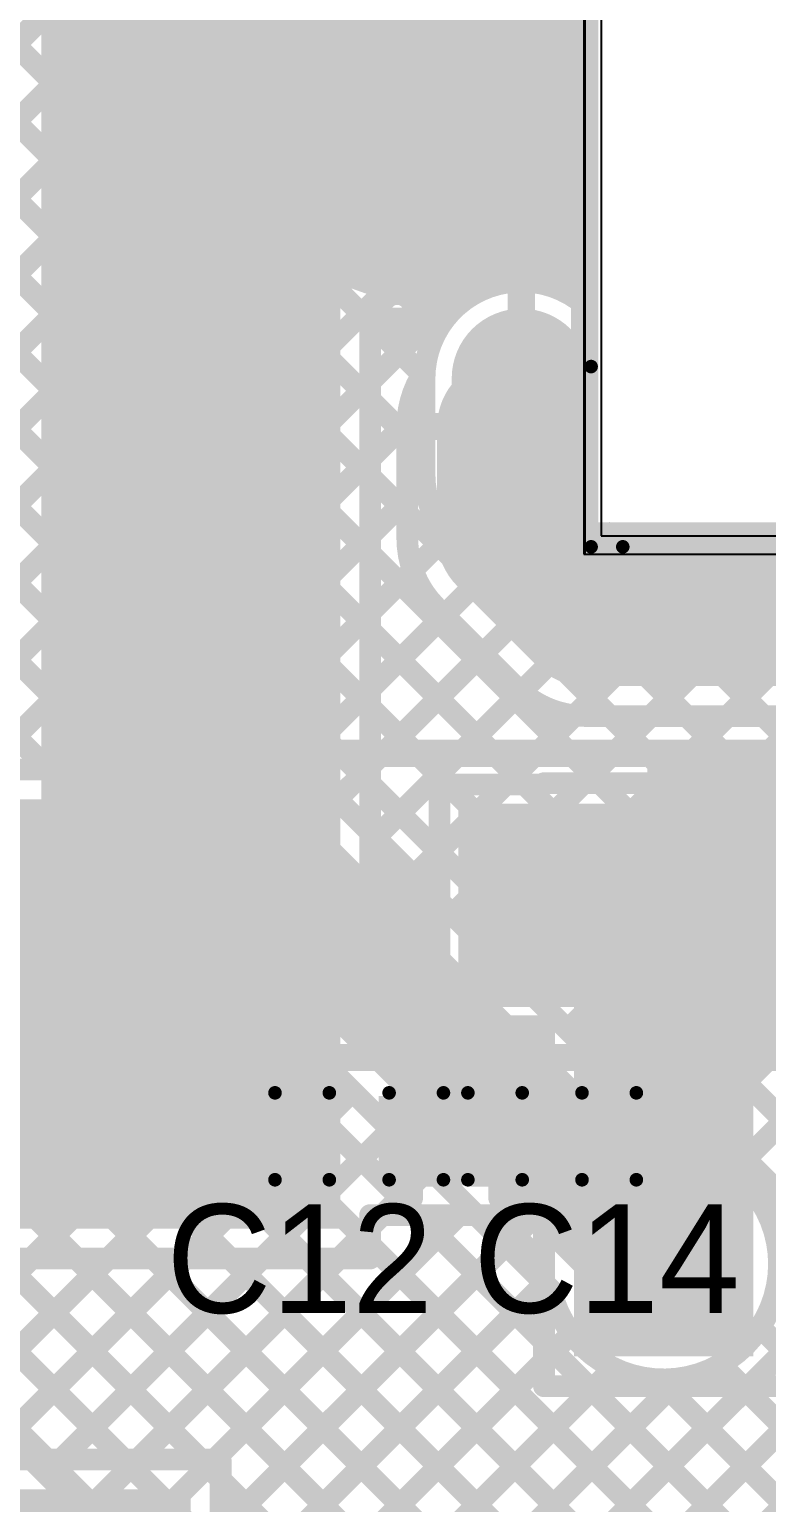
# Model space of a CAD drawing. Header units: millimetres. Extents: x 3.9 to 7.44, y 1.03 to 3.16.
# Drawn here: x 6.624 to 6.895, y 2.32 to 2.862 of the extents above; entities that cross this region are included whole.
import ezdxf

# ---------------------------------------------------------------- set-up
doc = ezdxf.new("R2010")
doc.units = ezdxf.units.MM
doc.header["$MEASUREMENT"] = 0
for name, color, linetype in [('BottomLayer', 5, 'Continuous'), ('BottomSolder', 6, 'Continuous'), ('Mechanical1', 6, 'Continuous'), ('Mechanical2', 216, 'Continuous'), ('MultiLayer', 9, 'Continuous'), ('PadHoleLayer', 156, 'Continuous'), ('TopLayer', 1, 'Continuous'), ('TopOverlay', 2, 'Continuous'), ('TopPaste', 8, 'Continuous'), ('TopSolder', 216, 'Continuous'), ('ViaHoleLayer', 16, 'Continuous')]:
    doc.layers.add(name, color=color, linetype=linetype)

# ---------------------------------------------------------------- blocks, each defined once
blk = doc.blocks.new('DC_C024E_7A_1_65_1')
at = {"layer": 'BottomLayer', "const_width": 0.04331}
blk.add_lwpolyline([(0.11831, 0.08098), (0.11831, 0.11642)], dxfattribs=at)
at = {"layer": 'BottomLayer'}
for points, const_width in [([(0.10748, 0.11642, 1), (0.12913, 0.11642, 1)], 0.02165), ([(0.10748, 0.08098, 1), (0.12913, 0.08098, 1)], 0.02165), ([(0.13268, -0.01181, 1), (0.18189, -0.01181, 1)], 0.04921)]:
    blk.add_lwpolyline(points, format="xyb", close=True, dxfattribs=dict(at, const_width=const_width))
at = {"layer": 'BottomSolder', "const_width": 0.05131}
blk.add_lwpolyline([(0.11831, 0.08098), (0.11831, 0.11642)], dxfattribs=at)
at = {"layer": 'BottomSolder'}
for points, const_width in [([(0.10548, 0.11642, 1), (0.13113, 0.11642, 1)], 0.02565), ([(0.10548, 0.08098, 1), (0.13113, 0.08098, 1)], 0.02565), ([(0.13068, -0.01181, 1), (0.18389, -0.01181, 1)], 0.05321)]:
    blk.add_lwpolyline(points, format="xyb", close=True, dxfattribs=dict(at, const_width=const_width))
at = {"layer": 'Mechanical1'}
for p, q in [((0.089, 0.139), (-0.378, 0.139)), ((0.089, -0.136), (0.089, 0.139))]:
    blk.add_line(p, q, dxfattribs=at)
at = {"layer": 'MultiLayer', "const_width": 0.04331}
blk.add_lwpolyline([(0.11831, 0.08098), (0.11831, 0.11642)], dxfattribs=at)
at = {"layer": 'MultiLayer'}
for points, const_width in [([(0.10748, 0.11642, 1), (0.12913, 0.11642, 1)], 0.02165), ([(0.10748, 0.08098, 1), (0.12913, 0.08098, 1)], 0.02165), ([(0.13268, -0.01181, 1), (0.18189, -0.01181, 1)], 0.04921)]:
    blk.add_lwpolyline(points, format="xyb", close=True, dxfattribs=dict(at, const_width=const_width))
at = {"layer": 'PadHoleLayer'}
for points, const_width in [([(0.11019, 0.08271), (0.11019, 0.11469, -1), (0.12643, 0.11469), (0.12643, 0.08271, -1)], 0.00541), ([(0.1435, -0.01181, 1), (0.17106, -0.01181, 1)], 0.02756)]:
    blk.add_lwpolyline(points, format="xyb", close=True, dxfattribs=dict(at, const_width=const_width))
at = {"layer": 'TopLayer', "const_width": 0.04331}
blk.add_lwpolyline([(0.11831, 0.08098), (0.11831, 0.11642)], dxfattribs=at)
at = {"layer": 'TopLayer'}
for points, const_width in [([(0.10748, 0.11642, 1), (0.12913, 0.11642, 1)], 0.02165), ([(0.10748, 0.08098, 1), (0.12913, 0.08098, 1)], 0.02165), ([(0.13268, -0.01181, 1), (0.18189, -0.01181, 1)], 0.04921)]:
    blk.add_lwpolyline(points, format="xyb", close=True, dxfattribs=dict(at, const_width=const_width))
at = {"layer": 'TopOverlay'}
blk.add_line((0.086, 0.134), (0.086, 0.134), dxfattribs=at)
at = {"layer": 'TopOverlay', "const_width": 0.005}
for points in [[(0.09265, 0.143), (0.081, 0.143)], [(0.09265, 0.143), (0.09265, 0.07665)]]:
    blk.add_lwpolyline(points, dxfattribs=at)
at = {"layer": 'TopOverlay'}
for points, const_width in [([(0.07975, 0.143, 1), (0.08225, 0.143, 1)], 0.0025), ([(0.0914, 0.143, 1), (0.0939, 0.143, 1)], 0.0025), ([(0.0914, 0.143, 1), (0.0939, 0.143, 1)], 0.0025), ([(0.0914, 0.07665, 1), (0.0939, 0.07665, 1)], 0.0025), ([(0.17107, 0.056, 1), (0.15693, 0.056, 1)], 0.01), ([(0.15443, 0.056, 1), (0.15943, 0.056, 1)], 0.005), ([(0.16857, 0.056, 1), (0.17357, 0.056, 1)], 0.005)]:
    blk.add_lwpolyline(points, format="xyb", close=True, dxfattribs=dict(at, const_width=const_width))
at = {"layer": 'TopSolder', "const_width": 0.05131}
blk.add_lwpolyline([(0.11831, 0.08098), (0.11831, 0.11642)], dxfattribs=at)
at = {"layer": 'TopSolder'}
for points, const_width in [([(0.10548, 0.11642, 1), (0.13113, 0.11642, 1)], 0.02565), ([(0.10548, 0.08098, 1), (0.13113, 0.08098, 1)], 0.02565), ([(0.13068, -0.01181, 1), (0.18389, -0.01181, 1)], 0.05321)]:
    blk.add_lwpolyline(points, format="xyb", close=True, dxfattribs=dict(at, const_width=const_width))
blk = doc.blocks.new('C__0402_47')
at = {"layer": 'TopLayer'}
for points in [[(-0.0095, -0.0125), (-0.0095, 0.0125), (-0.0275, -0.0125), (-0.0275, 0.0125)], [(0.0275, -0.0125), (0.0275, 0.0125), (0.0095, -0.0125), (0.0095, 0.0125)]]:
    blk.add_solid(points, dxfattribs=at)
at = {"layer": 'TopOverlay', "const_width": 0.005}
for points in [[(-0.011, 0.016), (-0.031, 0.016)], [(-0.031, 0.016), (-0.031, -0.016)], [(0.031, 0.016), (0.011, 0.016)], [(0.031, 0.016), (0.031, -0.016)], [(-0.011, -0.016), (-0.031, -0.016)], [(0.031, -0.016), (0.011, -0.016)]]:
    blk.add_lwpolyline(points, dxfattribs=at)
at = {"layer": 'TopOverlay', "const_width": 0.0025}
for points in [[(-0.03225, 0.016, 1), (-0.02975, 0.016, 1)], [(-0.03225, 0.016, 1), (-0.02975, 0.016, 1)], [(-0.01225, 0.016, 1), (-0.00975, 0.016, 1)], [(0.00975, 0.016, 1), (0.01225, 0.016, 1)], [(0.02975, 0.016, 1), (0.03225, 0.016, 1)], [(0.02975, 0.016, 1), (0.03225, 0.016, 1)], [(-0.03225, -0.016, 1), (-0.02975, -0.016, 1)], [(-0.03225, -0.016, 1), (-0.02975, -0.016, 1)], [(-0.01225, -0.016, 1), (-0.00975, -0.016, 1)], [(0.00975, -0.016, 1), (0.01225, -0.016, 1)], [(0.02975, -0.016, 1), (0.03225, -0.016, 1)], [(0.02975, -0.016, 1), (0.03225, -0.016, 1)]]:
    blk.add_lwpolyline(points, format="xyb", close=True, dxfattribs=at)
at = {"layer": 'TopPaste'}
for points in [[(-0.0095, -0.0125), (-0.0095, 0.0125), (-0.0275, -0.0125), (-0.0275, 0.0125)], [(0.0275, -0.0125), (0.0275, 0.0125), (0.0095, -0.0125), (0.0095, 0.0125)]]:
    blk.add_solid(points, dxfattribs=at)
at = {"layer": 'TopSolder'}
for points in [[(-0.00714, -0.01486), (-0.00714, 0.01486), (-0.02986, -0.01486), (-0.02986, 0.01486)], [(0.02986, -0.01486), (0.02986, 0.01486), (0.00714, -0.01486), (0.00714, 0.01486)]]:
    blk.add_solid(points, dxfattribs=at)
blk = doc.blocks.new('C__0402_62')
at = {"layer": 'TopLayer'}
for points in [[(-0.0095, -0.0125), (-0.0095, 0.0125), (-0.0275, -0.0125), (-0.0275, 0.0125)], [(0.0275, -0.0125), (0.0275, 0.0125), (0.0095, -0.0125), (0.0095, 0.0125)]]:
    blk.add_solid(points, dxfattribs=at)
at = {"layer": 'TopOverlay', "const_width": 0.005}
for points in [[(-0.031, 0.016), (-0.011, 0.016)], [(-0.031, -0.016), (-0.031, 0.016)], [(0.011, 0.016), (0.031, 0.016)], [(0.031, -0.016), (0.031, 0.016)], [(-0.031, -0.016), (-0.011, -0.016)], [(0.011, -0.016), (0.031, -0.016)]]:
    blk.add_lwpolyline(points, dxfattribs=at)
at = {"layer": 'TopOverlay', "const_width": 0.0025}
for points in [[(-0.03225, 0.016, 1), (-0.02975, 0.016, 1)], [(-0.03225, 0.016, 1), (-0.02975, 0.016, 1)], [(-0.01225, 0.016, 1), (-0.00975, 0.016, 1)], [(0.00975, 0.016, 1), (0.01225, 0.016, 1)], [(0.02975, 0.016, 1), (0.03225, 0.016, 1)], [(0.02975, 0.016, 1), (0.03225, 0.016, 1)], [(-0.03225, -0.016, 1), (-0.02975, -0.016, 1)], [(-0.03225, -0.016, 1), (-0.02975, -0.016, 1)], [(-0.01225, -0.016, 1), (-0.00975, -0.016, 1)], [(0.00975, -0.016, 1), (0.01225, -0.016, 1)], [(0.02975, -0.016, 1), (0.03225, -0.016, 1)], [(0.02975, -0.016, 1), (0.03225, -0.016, 1)]]:
    blk.add_lwpolyline(points, format="xyb", close=True, dxfattribs=at)
at = {"layer": 'TopPaste'}
for points in [[(-0.0095, -0.0125), (-0.0095, 0.0125), (-0.0275, -0.0125), (-0.0275, 0.0125)], [(0.0275, -0.0125), (0.0275, 0.0125), (0.0095, -0.0125), (0.0095, 0.0125)]]:
    blk.add_solid(points, dxfattribs=at)
at = {"layer": 'TopSolder'}
for points in [[(-0.00714, -0.01486), (-0.00714, 0.01486), (-0.02986, -0.01486), (-0.02986, 0.01486)], [(0.02986, -0.01486), (0.02986, 0.01486), (0.00714, -0.01486), (0.00714, 0.01486)]]:
    blk.add_solid(points, dxfattribs=at)
blk = doc.blocks.new('SMA_63')
at = {"layer": 'TopLayer'}
for points in [[(-0.02953, 0.03346), (-0.12795, 0.03346), (-0.02953, -0.03346), (-0.12795, -0.03346)], [(0.12795, 0.03346), (0.02953, 0.03346), (0.12795, -0.03346), (0.02953, -0.03346)]]:
    blk.add_solid(points, dxfattribs=at)
at = {"layer": 'TopOverlay', "const_width": 0.01}
for points in [[(-0.09, 0.043), (-0.09, 0.056)], [(-0.09, 0.056), (0.094, 0.056)], [(-0.089, -0.056), (-0.089, -0.043)], [(-0.089, -0.056), (0.095, -0.056)]]:
    blk.add_lwpolyline(points, dxfattribs=at)
at = {"layer": 'TopOverlay', "const_width": 0.005}
for points in [[(-0.0925, 0.056, 1), (-0.0875, 0.056, 1)], [(-0.0925, 0.056, 1), (-0.0875, 0.056, 1)], [(0.0915, 0.056, 1), (0.0965, 0.056, 1)], [(-0.0925, 0.043, 1), (-0.0875, 0.043, 1)], [(-0.0915, -0.043, 1), (-0.0865, -0.043, 1)], [(-0.0915, -0.056, 1), (-0.0865, -0.056, 1)], [(-0.0915, -0.056, 1), (-0.0865, -0.056, 1)], [(0.0925, -0.056, 1), (0.0975, -0.056, 1)]]:
    blk.add_lwpolyline(points, format="xyb", close=True, dxfattribs=at)
at = {"layer": 'TopOverlay'}
for points in [[(0.095, 0.036), (0.173, 0.036), (0.095, 0.061), (0.173, 0.061)], [(0.131, -0.061), (0.181, -0.061), (0.131, 0.061), (0.181, 0.061)], [(0.094, -0.061), (0.173, -0.061), (0.094, -0.036), (0.173, -0.036)]]:
    blk.add_solid(points, dxfattribs=at)
at = {"layer": 'TopPaste'}
for points in [[(-0.02953, 0.03346), (-0.12795, 0.03346), (-0.02953, -0.03346), (-0.12795, -0.03346)], [(0.12795, 0.03346), (0.02953, 0.03346), (0.12795, -0.03346), (0.02953, -0.03346)]]:
    blk.add_solid(points, dxfattribs=at)
at = {"layer": 'TopSolder'}
for points in [[(-0.02553, 0.03746), (-0.13195, 0.03746), (-0.02553, -0.03746), (-0.13195, -0.03746)], [(0.13195, 0.03746), (0.02553, 0.03746), (0.13195, -0.03746), (0.02553, -0.03746)]]:
    blk.add_solid(points, dxfattribs=at)

msp = doc.modelspace()

# ---------------------------------------------------------------- linework, layer by layer
at = {"layer": 'BottomLayer'}
for p, q in [((6.828, 2.9573), (6.828, 2.6693)), ((6.828, 2.6693), (7.30369, 2.6693))]:
    msp.add_line(p, q, dxfattribs=at)
for points, const_width in [([(6.828, 2.761), (6.828, 2.94829)], 0.008), ([(6.53014, 2.71177), (6.73338, 2.915)], 0.008), ([(6.54429, 2.69762), (6.7622, 2.91554)], 0.008), ([(6.50186, 2.74005), (6.64349, 2.88168)], 0.008), ([(6.5535, 2.79259), (6.64277, 2.88186)], 0.008), ([(6.67843, 2.88166), (6.71013, 2.84996)], 0.008), ([(6.516, 2.72591), (6.67019, 2.88009)], 0.008), ([(6.65169, 2.88011), (6.70551, 2.82629)], 0.008), ([(6.63221, 2.8713), (6.76815, 2.73536)], 0.008), ([(6.81744, 2.85764), (6.828, 2.8682)], 0.008), ([(6.61807, 2.85716), (6.76269, 2.71254)], 0.008), ([(6.81966, 2.85356), (6.828, 2.84522)], 0.008), ([(6.60393, 2.84302), (6.76269, 2.68425)], 0.008), ([(6.82506, 2.83698), (6.828, 2.83992)], 0.008), ([(6.55843, 2.68348), (6.70563, 2.83068)], 0.008), ([(6.58979, 2.82888), (7.264, 2.15466)], 0.008), ([(6.82548, 2.81946), (6.828, 2.81694)], 0.008), ([(6.57565, 2.81473), (7.264, 2.12638)], 0.008), ([(6.82213, 2.80576), (6.828, 2.81163)], 0.008), ([(6.57257, 2.66934), (6.70922, 2.80599)], 0.008), ([(6.5615, 2.80059), (7.264, 2.09809)], 0.008), ([(6.81861, 2.79804), (6.828, 2.78865)], 0.008), ([(6.54662, 2.78719), (7.264, 2.06981)], 0.008), ([(6.59001, 2.65849), (6.71961, 2.78809)], 0.008), ([(6.81327, 2.76862), (6.828, 2.78335)], 0.008), ([(6.49524, 2.782), (6.68724, 2.59)], 0.008), ([(6.52353, 2.782), (6.71586, 2.58967)], 0.008), ([(6.80616, 2.78221), (6.82516, 2.76321)], 0.008), ([(6.60496, 2.64516), (6.73489, 2.77509)], 0.008), ([(6.60637, 2.59), (6.78676, 2.7704)], 0.008), ([(6.61237, 2.62428), (6.75555, 2.76746)], 0.008), ([(6.78886, 2.77122), (6.79255, 2.76754)], 0.008), ([(6.7652, 2.7666), (6.77627, 2.75553)], 0.008), ([(6.80469, 2.7163), (6.80469, 2.76567)], 0.01), ([(6.79869, 2.67531), (6.79869, 2.7163)], 0.05), ([(6.63465, 2.59), (6.76274, 2.71809)], 0.008), ([(6.76269, 2.67531), (6.76269, 2.7163)], 0.008), ([(6.76517, 2.7163), (6.80469, 2.7163)], 0.01), ([(6.79869, 2.67531), (6.82829, 2.64571)], 0.05), ([(6.66294, 2.59), (6.76269, 2.68976)], 0.008), ([(6.74297, 2.21749), (7.19478, 2.6693)], 0.008), ([(6.75711, 2.20334), (7.22307, 2.6693)], 0.008), ([(6.77126, 2.1892), (7.25135, 2.6693)], 0.008), ([(6.82829, 2.64571), (6.98964, 2.64571)], 0.05), ([(6.89531, 2.42639), (7.13822, 2.6693)], 0.008), ([(6.69122, 2.59), (6.76469, 2.66347)], 0.008), ([(6.77328, 2.6498), (6.80279, 2.6203)], 0.008), ([(6.71868, 2.58917), (6.7763, 2.64679)], 0.008), ([(6.60693, 2.64203), (6.65896, 2.59)], 0.008), ([(6.73685, 2.57906), (6.79044, 2.63265)], 0.008), ([(6.33987, 2.62624), (7.264, 1.70211)], 0.008), ([(6.75099, 2.56492), (6.80464, 2.61857)], 0.008), ([(6.76513, 2.55078), (6.82429, 2.60993)], 0.008), ([(6.88257, 2.44194), (7.05069, 2.61006)], 0.008), ([(6.61097, 2.60971), (6.63067, 2.59)], 0.008), ([(6.77928, 2.53663), (6.85235, 2.60971)], 0.008), ([(6.79342, 2.52249), (6.88063, 2.60971)], 0.008), ([(6.80756, 2.50835), (6.90892, 2.60971)], 0.008), ([(6.8217, 2.49421), (6.9372, 2.60971)], 0.008), ([(6.82829, 2.60971), (6.98964, 2.60971)], 0.008), ([(6.83585, 2.48007), (6.96549, 2.60971)], 0.008), ([(6.83724, 2.60971), (7.264, 2.18295)], 0.008), ([(6.84999, 2.46592), (6.99377, 2.60971)], 0.008), ([(6.86413, 2.45178), (7.02206, 2.60971)], 0.008), ([(6.86552, 2.60971), (7.264, 2.21123)], 0.008), ([(6.89381, 2.60971), (7.264, 2.23952)], 0.008), ([(6.59907, 2.59), (6.711, 2.59)], 0.008), ([(6.7365, 2.57941), (6.86649, 2.44942)], 0.008), ([(6.495, 2.554), (6.711, 2.554)], 0.05), ([(6.711, 2.554), (6.857, 2.408)], 0.05), ([(6.55912, 2.40133), (6.67579, 2.518)], 0.008), ([(6.58998, 2.518), (6.69609, 2.518)], 0.008), ([(6.60794, 2.47843), (6.6475, 2.518)], 0.008), ([(6.61782, 2.518), (7.264, 1.87182)], 0.008), ([(6.6461, 2.518), (7.264, 1.9001)], 0.008), ([(6.67439, 2.518), (7.264, 1.92839)], 0.008), ([(6.69609, 2.518), (6.81558, 2.39851)], 0.008), ([(6.44605, 2.51441), (6.85741, 2.10305)], 0.008), ([(6.57327, 2.38719), (6.70008, 2.51401)], 0.008), ([(6.42055, 2.489), (6.832, 2.07755)], 0.05), ([(6.59875, 2.50878), (7.264, 1.84354)], 0.008), ([(6.58741, 2.37305), (6.71422, 2.49987)], 0.008), ([(6.60155, 2.35891), (6.72837, 2.48572)], 0.008), ([(6.60724, 2.47201), (7.264, 1.81525)], 0.008), ([(6.61569, 2.34477), (6.74251, 2.47158)], 0.008), ([(6.62983, 2.33062), (6.75665, 2.45744)], 0.008), ([(6.59884, 2.45213), (7.264, 1.78697)], 0.008), ([(6.64398, 2.31648), (6.77079, 2.4433)], 0.008), ([(6.58401, 2.43867), (7.264, 1.75868)], 0.008), ([(6.56223, 2.43217), (7.264, 1.7304)], 0.008), ([(6.65812, 2.30234), (6.78493, 2.42915)], 0.008), ([(6.67226, 2.2882), (6.79908, 2.41501)], 0.008), ([(6.6864, 2.27405), (6.81322, 2.40087)], 0.008), ([(6.70054, 2.25991), (6.82306, 2.38243)], 0.008), ([(6.89254, 2.3847), (7.264, 2.01324)], 0.008), ([(6.71469, 2.24577), (6.83861, 2.36969)], 0.008), ([(6.72883, 2.23163), (6.86315, 2.36595)], 0.008), ([(6.87794, 2.37102), (7.264, 1.98496)], 0.008), ([(6.85513, 2.36555), (7.264, 1.95667)], 0.008)]:
    msp.add_lwpolyline(points, dxfattribs=dict(at, const_width=const_width))
for points, const_width in [([(6.82593, 2.82681, 1), (6.7055, 2.82681, 1)], 0.008), ([(6.81544, 2.85764, 1), (6.81944, 2.85764, 1)], 0.004), ([(6.70813, 2.84996, 1), (6.71213, 2.84996, 1)], 0.004), ([(6.81766, 2.85356, 1), (6.82166, 2.85356, 1)], 0.004), ([(6.826, 2.84522, 1), (6.83, 2.84522, 1)], 0.004), ([(6.826, 2.83992, 1), (6.83, 2.83992, 1)], 0.004), ([(6.82306, 2.83698, 1), (6.82706, 2.83698, 1)], 0.004), ([(6.7035, 2.82681, 1), (6.7075, 2.82681, 1)], 0.004), ([(6.70363, 2.83068, 1), (6.70763, 2.83068, 1)], 0.004), ([(6.82393, 2.82681, 1), (6.82793, 2.82681, 1)], 0.004), ([(6.70351, 2.82629, 1), (6.70751, 2.82629, 1)], 0.004), ([(6.82348, 2.81946, 1), (6.82748, 2.81946, 1)], 0.004), ([(6.826, 2.81694, 1), (6.83, 2.81694, 1)], 0.004), ([(6.826, 2.81163, 1), (6.83, 2.81163, 1)], 0.004), ([(6.70722, 2.80599, 1), (6.71122, 2.80599, 1)], 0.004), ([(6.82013, 2.80576, 1), (6.82413, 2.80576, 1)], 0.004), ([(6.81661, 2.79804, 1), (6.82061, 2.79804, 1)], 0.004), ([(6.71761, 2.78809, 1), (6.72161, 2.78809, 1)], 0.004), ([(6.826, 2.78865, 1), (6.83, 2.78865, 1)], 0.004), ([(6.826, 2.78335, 1), (6.83, 2.78335, 1)], 0.004), ([(6.80416, 2.78221, 1), (6.80816, 2.78221, 1)], 0.004), ([(6.73289, 2.77509, 1), (6.73689, 2.77509, 1)], 0.004), ([(6.75355, 2.76746, 1), (6.75755, 2.76746, 1)], 0.004), ([(6.78476, 2.7704, 1), (6.78876, 2.7704, 1)], 0.004), ([(6.78686, 2.77122, 1), (6.79086, 2.77122, 1)], 0.004), ([(6.79055, 2.76754, 1), (6.79455, 2.76754, 1)], 0.004), ([(6.81127, 2.76862, 1), (6.81527, 2.76862, 1)], 0.004), ([(6.7632, 2.7666, 1), (6.7672, 2.7666, 1)], 0.004), ([(6.80219, 2.76567, 1), (6.80719, 2.76567, 1)], 0.005), ([(6.82316, 2.76321, 1), (6.82716, 2.76321, 1)], 0.004), ([(6.826, 2.761, 1), (6.83, 2.761, 1)], 0.004), ([(6.826, 2.761, 1), (6.83, 2.761, 1)], 0.004), ([(6.77427, 2.75553, 1), (6.77827, 2.75553, 1)], 0.004), ([(6.76615, 2.73536, 1), (6.77015, 2.73536, 1)], 0.004), ([(6.76715, 2.73688, 1), (6.77115, 2.73688, 1)], 0.004), ([(6.76715, 2.73688, 1), (6.77115, 2.73688, 1)], 0.004), ([(6.78619, 2.7163, 1), (6.81119, 2.7163, 1)], 0.025), ([(6.76069, 2.7163, 1), (6.76469, 2.7163, 1)], 0.004), ([(6.76069, 2.7163, 1), (6.76469, 2.7163, 1)], 0.004), ([(6.76074, 2.71809, 1), (6.76474, 2.71809, 1)], 0.004), ([(6.76267, 2.7163, 1), (6.76767, 2.7163, 1)], 0.005), ([(6.80219, 2.7163, 1), (6.80719, 2.7163, 1)], 0.005), ([(6.80219, 2.7163, 1), (6.80719, 2.7163, 1)], 0.005), ([(6.76069, 2.71254, 1), (6.76469, 2.71254, 1)], 0.004), ([(6.78619, 2.67531, 1), (6.81119, 2.67531, 1)], 0.025), ([(6.78619, 2.67531, 1), (6.81119, 2.67531, 1)], 0.025), ([(6.76069, 2.68976, 1), (6.76469, 2.68976, 1)], 0.004), ([(6.76069, 2.68425, 1), (6.76469, 2.68425, 1)], 0.004), ([(6.76069, 2.67531, 1), (6.76469, 2.67531, 1)], 0.004), ([(6.76069, 2.67531, 1), (6.76469, 2.67531, 1)], 0.004), ([(6.76069, 2.67531, 1), (6.76469, 2.67531, 1)], 0.004), ([(6.81579, 2.64571, 1), (6.84079, 2.64571, 1)], 0.025), ([(6.81579, 2.64571, 1), (6.84079, 2.64571, 1)], 0.025), ([(6.76269, 2.66347, 1), (6.76669, 2.66347, 1)], 0.004), ([(6.77124, 2.64985, 1), (6.77524, 2.64985, 1)], 0.004), ([(6.77128, 2.6498, 1), (6.77528, 2.6498, 1)], 0.004), ([(6.77128, 2.6498, 1), (6.77528, 2.6498, 1)], 0.004), ([(6.7743, 2.64679, 1), (6.7783, 2.64679, 1)], 0.004), ([(6.78844, 2.63265, 1), (6.79244, 2.63265, 1)], 0.004), ([(6.80079, 2.6203, 1), (6.80479, 2.6203, 1)], 0.004), ([(6.80079, 2.6203, 1), (6.80479, 2.6203, 1)], 0.004), ([(6.80084, 2.62025, 1), (6.80484, 2.62025, 1)], 0.004), ([(6.80264, 2.61857, 1), (6.80664, 2.61857, 1)], 0.004), ([(6.82229, 2.60993, 1), (6.82629, 2.60993, 1)], 0.004), ([(6.82629, 2.60971, 1), (6.83029, 2.60971, 1)], 0.004), ([(6.82629, 2.60971, 1), (6.83029, 2.60971, 1)], 0.004), ([(6.82629, 2.60971, 1), (6.83029, 2.60971, 1)], 0.004), ([(6.83524, 2.60971, 1), (6.83924, 2.60971, 1)], 0.004), ([(6.85035, 2.60971, 1), (6.85435, 2.60971, 1)], 0.004), ([(6.86352, 2.60971, 1), (6.86752, 2.60971, 1)], 0.004), ([(6.87864, 2.60971, 1), (6.88263, 2.60971, 1)], 0.004), ([(6.89181, 2.60971, 1), (6.89581, 2.60971, 1)], 0.004), ([(6.62867, 2.59, 1), (6.63267, 2.59, 1)], 0.004), ([(6.63265, 2.59, 1), (6.63665, 2.59, 1)], 0.004), ([(6.65696, 2.59, 1), (6.66096, 2.59, 1)], 0.004), ([(6.66094, 2.59, 1), (6.66494, 2.59, 1)], 0.004), ([(6.68524, 2.59, 1), (6.68924, 2.59, 1)], 0.004), ([(6.68922, 2.59, 1), (6.69322, 2.59, 1)], 0.004), ([(6.709, 2.59, 1), (6.713, 2.59, 1)], 0.004), ([(6.709, 2.59, 1), (6.713, 2.59, 1)], 0.004), ([(6.709, 2.59, 1), (6.713, 2.59, 1)], 0.004), ([(6.71386, 2.58967, 1), (6.71786, 2.58967, 1)], 0.004), ([(6.71668, 2.58917, 1), (6.72068, 2.58917, 1)], 0.004), ([(6.73446, 2.57946, 1), (6.73846, 2.57946, 1)], 0.004), ([(6.7345, 2.57941, 1), (6.7385, 2.57941, 1)], 0.004), ([(6.7345, 2.57941, 1), (6.7385, 2.57941, 1)], 0.004), ([(6.73485, 2.57906, 1), (6.73885, 2.57906, 1)], 0.004), ([(6.6985, 2.554, 1), (6.7235, 2.554, 1)], 0.025), ([(6.6985, 2.554, 1), (6.7235, 2.554, 1)], 0.025), ([(6.74899, 2.56492, 1), (6.75299, 2.56492, 1)], 0.004), ([(6.76313, 2.55078, 1), (6.76713, 2.55078, 1)], 0.004), ([(6.77728, 2.53663, 1), (6.78128, 2.53663, 1)], 0.004), ([(6.6441, 2.518, 1), (6.6481, 2.518, 1)], 0.004), ([(6.6455, 2.518, 1), (6.6495, 2.518, 1)], 0.004), ([(6.67239, 2.518, 1), (6.67639, 2.518, 1)], 0.004), ([(6.67379, 2.518, 1), (6.67779, 2.518, 1)], 0.004), ([(6.69409, 2.518, 1), (6.69809, 2.518, 1)], 0.004), ([(6.69409, 2.518, 1), (6.69809, 2.518, 1)], 0.004), ([(6.79142, 2.52249, 1), (6.79542, 2.52249, 1)], 0.004), ([(6.69808, 2.51401, 1), (6.70208, 2.51401, 1)], 0.004), ([(6.80556, 2.50835, 1), (6.80956, 2.50835, 1)], 0.004), ([(6.71222, 2.49987, 1), (6.71622, 2.49987, 1)], 0.004), ([(6.8197, 2.49421, 1), (6.8237, 2.49421, 1)], 0.004), ([(6.72637, 2.48572, 1), (6.73037, 2.48572, 1)], 0.004), ([(6.83385, 2.48007, 1), (6.83785, 2.48007, 1)], 0.004), ([(6.74051, 2.47158, 1), (6.74451, 2.47158, 1)], 0.004), ([(6.84799, 2.46592, 1), (6.85199, 2.46592, 1)], 0.004), ([(6.75465, 2.45744, 1), (6.75865, 2.45744, 1)], 0.004), ([(6.86213, 2.45178, 1), (6.86613, 2.45178, 1)], 0.004), ([(6.86449, 2.44942, 1), (6.86849, 2.44942, 1)], 0.004), ([(6.86449, 2.44942, 1), (6.86849, 2.44942, 1)], 0.004), ([(6.76879, 2.4433, 1), (6.77279, 2.4433, 1)], 0.004), ([(6.88057, 2.44194, 1), (6.88457, 2.44194, 1)], 0.004), ([(6.84125, 2.408, 1), (6.87275, 2.408, 1)], 0.0315), ([(6.78293, 2.42915, 1), (6.78693, 2.42915, 1)], 0.004), ([(6.8445, 2.408, 1), (6.8695, 2.408, 1)], 0.025), ([(6.89331, 2.42639, 1), (6.89731, 2.42639, 1)], 0.004), ([(6.79708, 2.41501, 1), (6.80108, 2.41501, 1)], 0.004), ([(6.81122, 2.40087, 1), (6.81522, 2.40087, 1)], 0.004), ([(6.81358, 2.39851, 1), (6.81758, 2.39851, 1)], 0.004), ([(6.81358, 2.39851, 1), (6.81758, 2.39851, 1)], 0.004), ([(6.82106, 2.38243, 1), (6.82506, 2.38243, 1)], 0.004), ([(6.89054, 2.3847, 1), (6.89454, 2.3847, 1)], 0.004), ([(6.83661, 2.36969, 1), (6.84061, 2.36969, 1)], 0.004), ([(6.86115, 2.36595, 1), (6.86515, 2.36595, 1)], 0.004), ([(6.87594, 2.37102, 1), (6.87994, 2.37102, 1)], 0.004), ([(6.85313, 2.36555, 1), (6.85713, 2.36555, 1)], 0.004), ([(6.62783, 2.33062, 1), (6.63183, 2.33062, 1)], 0.004), ([(6.64198, 2.31648, 1), (6.64598, 2.31648, 1)], 0.004)]:
    msp.add_lwpolyline(points, format="xyb", close=True, dxfattribs=dict(at, const_width=const_width))
at = {"layer": 'BottomLayer', "const_width": 0.008}
for points in [[(6.76915, 2.73688, -0.614109), (6.828, 2.761)], [(6.76269, 2.7163, -0.153305), (6.76915, 2.73688)], [(6.77328, 2.6498, -0.199396), (6.76269, 2.67531)], [(6.77324, 2.64985, -0.198912), (6.76269, 2.67531)], [(6.82829, 2.60971, -0.199396), (6.80279, 2.6203)], [(6.82829, 2.60971, -0.198912), (6.80284, 2.62025)], [(6.711, 2.59, -0.198912), (6.73646, 2.57946)], [(6.711, 2.59, -0.199396), (6.7365, 2.57941)], [(6.86649, 2.44942, -0.349697), (6.8995, 2.408)], [(6.8995, 2.408, -0.893306), (6.81558, 2.39851)]]:
    msp.add_lwpolyline(points, format="xyb", dxfattribs=at)
at = {"layer": 'Mechanical2', "const_width": 0.01}
for points in [[(6.828, 2.676), (6.828, 2.951)], [(6.828, 2.676), (7.303, 2.676)]]:
    msp.add_lwpolyline(points, dxfattribs=at)
at = {"layer": 'Mechanical2', "const_width": 0.005}
msp.add_lwpolyline([(6.8255, 2.676, 1), (6.8305, 2.676, 1)], format="xyb", close=True, dxfattribs=at)
msp.add_lwpolyline([(6.8255, 2.676, 1), (6.8305, 2.676, 1)], format="xyb", close=True, dxfattribs=at)
at = {"layer": 'MultiLayer', "const_width": 0.0315}
msp.add_lwpolyline([(6.84125, 2.408, 1), (6.87275, 2.408, 1)], format="xyb", close=True, dxfattribs=at)
at = {"layer": 'TopLayer'}
for p, q in [((6.82769, 2.9573), (6.82769, 2.6693)), ((6.82769, 2.6693), (7.30369, 2.6693))]:
    msp.add_line(p, q, dxfattribs=at)
for points, const_width in [([(6.67726, 2.54), (6.67726, 2.74435)], 0.05), ([(6.749, 2.756), (6.77662, 2.756)], 0.008), ([(6.749, 2.73263), (6.77237, 2.756)], 0.008), ([(6.749, 2.569), (6.749, 2.756)], 0.008), ([(6.749, 2.75452), (6.76904, 2.73447)], 0.008), ([(6.76904, 2.69858), (6.76904, 2.73402)], 0.008), ([(6.749, 2.72623), (6.76904, 2.70619)], 0.008), ([(6.749, 2.70435), (6.76904, 2.72439)], 0.008), ([(6.76517, 2.7163), (6.80469, 2.7163)], 0.01), ([(6.80469, 2.66693), (6.80469, 2.7163)], 0.01), ([(6.749, 2.69795), (6.86195, 2.585)], 0.008), ([(6.749, 2.67606), (6.76912, 2.69618)], 0.008), ([(6.749, 2.64778), (6.77716, 2.67594)], 0.008), ([(6.749, 2.59121), (6.82769, 2.6699)], 0.008), ([(6.749, 2.66966), (6.83366, 2.585)], 0.008), ([(6.749, 2.56293), (6.85537, 2.6693)], 0.008), ([(6.749, 2.6195), (6.79406, 2.66455)], 0.008), ([(6.79882, 2.58446), (6.88366, 2.6693)], 0.008), ([(6.82764, 2.585), (6.91109, 2.66845)], 0.008), ([(6.82769, 2.6693), (6.91182, 2.6693)], 0.008), ([(6.83422, 2.6693), (7.07221, 2.43131)], 0.008), ([(6.8625, 2.6693), (7.263, 2.2688)], 0.008), ([(6.89079, 2.6693), (6.90434, 2.65575)], 0.008), ([(6.81162, 2.66361), (6.89023, 2.585)], 0.008), ([(6.749, 2.64138), (6.80591, 2.58446)], 0.008), ([(6.85593, 2.585), (6.90489, 2.63396)], 0.008), ([(6.88421, 2.585), (6.91673, 2.61752)], 0.008), ([(6.749, 2.61309), (6.77763, 2.58446)], 0.008), ([(6.749, 2.58481), (6.77453, 2.55928)], 0.008), ([(6.77453, 2.58446), (6.813, 2.58446)], 0.008), ([(6.77453, 2.49554), (6.77453, 2.58446)], 0.008), ([(6.813, 2.585), (6.901, 2.585)], 0.008), ([(6.749, 2.49), (6.749, 2.569)], 0.008), ([(6.749, 2.49), (6.749, 2.569)], 0.008), ([(6.749, 2.53464), (6.77453, 2.56017)], 0.008), ([(6.749, 2.55653), (6.77453, 2.531)], 0.008), ([(6.749, 2.50636), (6.77453, 2.53189)], 0.008), ([(6.749, 2.52824), (6.77453, 2.50271)], 0.008), ([(6.75493, 2.484), (6.77453, 2.5036)], 0.008), ([(6.749, 2.49996), (6.76496, 2.484)], 0.008), ([(6.77453, 2.49554), (6.813, 2.49554)], 0.008), ([(6.78171, 2.49554), (6.79324, 2.484)], 0.008), ([(6.78321, 2.484), (6.79475, 2.49554)], 0.008), ([(6.80999, 2.49554), (6.813, 2.49253)], 0.008), ([(6.813, 2.484), (6.813, 2.49554)], 0.008), ([(6.749, 2.484), (6.749, 2.49)], 0.008), ([(6.749, 2.484), (6.813, 2.484)], 0.008), ([(6.7635, 2.455), (6.7635, 2.4775)], 0.01), ([(6.7975, 2.455), (6.7975, 2.4775)], 0.01), ([(6.7635, 2.4325), (6.7635, 2.455)], 0.01), ([(6.7975, 2.4325), (6.7975, 2.455)], 0.01), ([(6.69178, 2.336), (6.78178, 2.426)], 0.008), ([(6.694, 2.30994), (6.81006, 2.426)], 0.008), ([(6.749, 2.426), (6.813, 2.426)], 0.008), ([(6.749, 2.41), (6.749, 2.426)], 0.008), ([(6.749, 2.4215), (6.7535, 2.426)], 0.008), ([(6.76639, 2.426), (6.813, 2.37939)], 0.008), ([(6.79467, 2.426), (6.813, 2.40767)], 0.008), ([(6.813, 2.363), (6.813, 2.426)], 0.008), ([(6.749, 2.4151), (6.9181, 2.246)], 0.008), ([(6.508, 2.41), (6.749, 2.41)], 0.008), ([(6.55036, 2.336), (6.62436, 2.41)], 0.008), ([(6.55611, 2.41), (6.63011, 2.336)], 0.008), ([(6.57864, 2.336), (6.65264, 2.41)], 0.008), ([(6.5844, 2.41), (6.6584, 2.336)], 0.008), ([(6.60693, 2.336), (6.68093, 2.41)], 0.008), ([(6.61268, 2.41), (6.68668, 2.336)], 0.008), ([(6.63521, 2.336), (6.70921, 2.41)], 0.008), ([(6.64097, 2.41), (6.84954, 2.20142)], 0.008), ([(6.6635, 2.336), (6.7375, 2.41)], 0.008), ([(6.66925, 2.41), (6.9181, 2.16115)], 0.008), ([(6.69754, 2.41), (6.9181, 2.18943)], 0.008), ([(6.72582, 2.41), (6.9181, 2.21772)], 0.008), ([(6.694, 2.28165), (6.813, 2.40065)], 0.008), ([(6.694, 2.25337), (6.813, 2.37237)], 0.008), ([(6.76177, 2.208), (6.92371, 2.36994)], 0.008), ([(6.694, 2.22508), (6.83192, 2.363)], 0.008), ([(6.694, 2.16851), (6.88849, 2.363)], 0.008), ([(6.694, 2.1968), (6.8602, 2.363)], 0.008), ([(6.813, 2.363), (6.901, 2.363)], 0.008), ([(6.82939, 2.363), (6.91856, 2.27383)], 0.008), ([(6.85767, 2.363), (6.9181, 2.30257)], 0.008), ([(6.88596, 2.363), (6.9181, 2.33086)], 0.008), ([(6.466, 2.336), (6.694, 2.336)], 0.008), ([(6.694, 2.247), (6.694, 2.336)], 0.008), ([(6.79005, 2.208), (6.9181, 2.33605)], 0.008), ([(6.694, 2.32868), (6.81468, 2.208)], 0.008)]:
    msp.add_lwpolyline(points, dxfattribs=dict(at, const_width=const_width))
for points, const_width in [([(6.66476, 2.74435, 1), (6.68976, 2.74435, 1)], 0.025), ([(6.747, 2.756, 1), (6.751, 2.756, 1)], 0.004), ([(6.747, 2.756, 1), (6.751, 2.756, 1)], 0.004), ([(6.747, 2.75452, 1), (6.751, 2.75452, 1)], 0.004), ([(6.77037, 2.756, 1), (6.77437, 2.756, 1)], 0.004), ([(6.77462, 2.756, 1), (6.77862, 2.756, 1)], 0.004), ([(6.77462, 2.756, 1), (6.77862, 2.756, 1)], 0.004), ([(6.76704, 2.73447, 1), (6.77104, 2.73447, 1)], 0.004), ([(6.747, 2.73263, 1), (6.751, 2.73263, 1)], 0.004), ([(6.76704, 2.73402, 1), (6.77104, 2.73402, 1)], 0.004), ([(6.76704, 2.73402, 1), (6.77104, 2.73402, 1)], 0.004), ([(6.747, 2.72623, 1), (6.751, 2.72623, 1)], 0.004), ([(6.76704, 2.72439, 1), (6.77104, 2.72439, 1)], 0.004), ([(6.76267, 2.7163, 1), (6.76767, 2.7163, 1)], 0.005), ([(6.80219, 2.7163, 1), (6.80719, 2.7163, 1)], 0.005), ([(6.80219, 2.7163, 1), (6.80719, 2.7163, 1)], 0.005), ([(6.747, 2.70435, 1), (6.751, 2.70435, 1)], 0.004), ([(6.76704, 2.70619, 1), (6.77104, 2.70619, 1)], 0.004), ([(6.747, 2.69795, 1), (6.751, 2.69795, 1)], 0.004), ([(6.76704, 2.69858, 1), (6.77104, 2.69858, 1)], 0.004), ([(6.76704, 2.69858, 1), (6.77104, 2.69858, 1)], 0.004), ([(6.76712, 2.69618, 1), (6.77112, 2.69618, 1)], 0.004), ([(6.747, 2.67606, 1), (6.751, 2.67606, 1)], 0.004), ([(6.77516, 2.67594, 1), (6.77916, 2.67594, 1)], 0.004), ([(6.747, 2.66966, 1), (6.751, 2.66966, 1)], 0.004), ([(6.82569, 2.67134, 1), (6.82969, 2.67134, 1)], 0.004), ([(6.82569, 2.6699, 1), (6.82969, 2.6699, 1)], 0.004), ([(6.79206, 2.66455, 1), (6.79606, 2.66455, 1)], 0.004), ([(6.80219, 2.66693, 1), (6.80719, 2.66693, 1)], 0.005), ([(6.82569, 2.6693, 1), (6.82969, 2.6693, 1)], 0.004), ([(6.83222, 2.6693, 1), (6.83622, 2.6693, 1)], 0.004), ([(6.85337, 2.6693, 1), (6.85737, 2.6693, 1)], 0.004), ([(6.8605, 2.6693, 1), (6.8645, 2.6693, 1)], 0.004), ([(6.88166, 2.6693, 1), (6.88566, 2.6693, 1)], 0.004), ([(6.88879, 2.6693, 1), (6.89279, 2.6693, 1)], 0.004), ([(6.80962, 2.66361, 1), (6.81362, 2.66361, 1)], 0.004), ([(6.747, 2.64778, 1), (6.751, 2.64778, 1)], 0.004), ([(6.747, 2.64138, 1), (6.751, 2.64138, 1)], 0.004), ([(6.747, 2.6195, 1), (6.751, 2.6195, 1)], 0.004), ([(6.747, 2.61309, 1), (6.751, 2.61309, 1)], 0.004), ([(6.747, 2.59121, 1), (6.751, 2.59121, 1)], 0.004), ([(6.747, 2.58481, 1), (6.751, 2.58481, 1)], 0.004), ([(6.77253, 2.58446, 1), (6.77653, 2.58446, 1)], 0.004), ([(6.77253, 2.58446, 1), (6.77653, 2.58446, 1)], 0.004), ([(6.77563, 2.58446, 1), (6.77963, 2.58446, 1)], 0.004), ([(6.79682, 2.58446, 1), (6.80082, 2.58446, 1)], 0.004), ([(6.80391, 2.58446, 1), (6.80791, 2.58446, 1)], 0.004), ([(6.811, 2.585, 1), (6.815, 2.585, 1)], 0.004), ([(6.811, 2.58446, 1), (6.815, 2.58446, 1)], 0.004), ([(6.82564, 2.585, 1), (6.82964, 2.585, 1)], 0.004), ([(6.83166, 2.585, 1), (6.83566, 2.585, 1)], 0.004), ([(6.85393, 2.585, 1), (6.85793, 2.585, 1)], 0.004), ([(6.85995, 2.585, 1), (6.86395, 2.585, 1)], 0.004), ([(6.88221, 2.585, 1), (6.88621, 2.585, 1)], 0.004), ([(6.88823, 2.585, 1), (6.89223, 2.585, 1)], 0.004), ([(6.747, 2.569, 1), (6.751, 2.569, 1)], 0.004), ([(6.747, 2.569, 1), (6.751, 2.569, 1)], 0.004), ([(6.747, 2.569, 1), (6.751, 2.569, 1)], 0.004), ([(6.66476, 2.54, 1), (6.68976, 2.54, 1)], 0.025), ([(6.747, 2.56293, 1), (6.751, 2.56293, 1)], 0.004), ([(6.747, 2.55653, 1), (6.751, 2.55653, 1)], 0.004), ([(6.77253, 2.56017, 1), (6.77653, 2.56017, 1)], 0.004), ([(6.77253, 2.55928, 1), (6.77653, 2.55928, 1)], 0.004), ([(6.747, 2.53464, 1), (6.751, 2.53464, 1)], 0.004), ([(6.77253, 2.53189, 1), (6.77653, 2.53189, 1)], 0.004), ([(6.77253, 2.531, 1), (6.77653, 2.531, 1)], 0.004), ([(6.747, 2.52824, 1), (6.751, 2.52824, 1)], 0.004), ([(6.747, 2.50636, 1), (6.751, 2.50636, 1)], 0.004), ([(6.77253, 2.5036, 1), (6.77653, 2.5036, 1)], 0.004), ([(6.77253, 2.50271, 1), (6.77653, 2.50271, 1)], 0.004), ([(6.747, 2.49996, 1), (6.751, 2.49996, 1)], 0.004), ([(6.77253, 2.49554, 1), (6.77653, 2.49554, 1)], 0.004), ([(6.77253, 2.49554, 1), (6.77653, 2.49554, 1)], 0.004), ([(6.77971, 2.49554, 1), (6.78371, 2.49554, 1)], 0.004), ([(6.79275, 2.49554, 1), (6.79675, 2.49554, 1)], 0.004), ([(6.80799, 2.49554, 1), (6.81199, 2.49554, 1)], 0.004), ([(6.811, 2.49554, 1), (6.815, 2.49554, 1)], 0.004), ([(6.811, 2.49554, 1), (6.815, 2.49554, 1)], 0.004), ([(6.811, 2.49253, 1), (6.815, 2.49253, 1)], 0.004), ([(6.747, 2.49, 1), (6.751, 2.49, 1)], 0.004), ([(6.747, 2.49, 1), (6.751, 2.49, 1)], 0.004), ([(6.747, 2.49, 1), (6.751, 2.49, 1)], 0.004), ([(6.747, 2.484, 1), (6.751, 2.484, 1)], 0.004), ([(6.747, 2.484, 1), (6.751, 2.484, 1)], 0.004), ([(6.75293, 2.484, 1), (6.75693, 2.484, 1)], 0.004), ([(6.76296, 2.484, 1), (6.76696, 2.484, 1)], 0.004), ([(6.78121, 2.484, 1), (6.78521, 2.484, 1)], 0.004), ([(6.79124, 2.484, 1), (6.79524, 2.484, 1)], 0.004), ([(6.811, 2.484, 1), (6.815, 2.484, 1)], 0.004), ([(6.811, 2.484, 1), (6.815, 2.484, 1)], 0.004), ([(6.761, 2.4775, 1), (6.766, 2.4775, 1)], 0.005), ([(6.795, 2.4775, 1), (6.8, 2.4775, 1)], 0.005), ([(6.761, 2.455, 1), (6.766, 2.455, 1)], 0.005), ([(6.761, 2.455, 1), (6.766, 2.455, 1)], 0.005), ([(6.795, 2.455, 1), (6.8, 2.455, 1)], 0.005), ([(6.795, 2.455, 1), (6.8, 2.455, 1)], 0.005), ([(6.761, 2.4325, 1), (6.766, 2.4325, 1)], 0.005), ([(6.795, 2.4325, 1), (6.8, 2.4325, 1)], 0.005), ([(6.84125, 2.408, 1), (6.87275, 2.408, 1)], 0.0315), ([(6.747, 2.426, 1), (6.751, 2.426, 1)], 0.004), ([(6.747, 2.426, 1), (6.751, 2.426, 1)], 0.004), ([(6.7515, 2.426, 1), (6.75549, 2.426, 1)], 0.004), ([(6.76439, 2.426, 1), (6.76839, 2.426, 1)], 0.004), ([(6.77978, 2.426, 1), (6.78378, 2.426, 1)], 0.004), ([(6.79267, 2.426, 1), (6.79667, 2.426, 1)], 0.004), ([(6.80806, 2.426, 1), (6.81206, 2.426, 1)], 0.004), ([(6.811, 2.426, 1), (6.815, 2.426, 1)], 0.004), ([(6.811, 2.426, 1), (6.815, 2.426, 1)], 0.004), ([(6.747, 2.4215, 1), (6.751, 2.4215, 1)], 0.004), ([(6.747, 2.4151, 1), (6.751, 2.4151, 1)], 0.004), ([(6.62236, 2.41, 1), (6.62636, 2.41, 1)], 0.004), ([(6.63897, 2.41, 1), (6.64297, 2.41, 1)], 0.004), ([(6.65064, 2.41, 1), (6.65464, 2.41, 1)], 0.004), ([(6.66725, 2.41, 1), (6.67125, 2.41, 1)], 0.004), ([(6.67893, 2.41, 1), (6.68293, 2.41, 1)], 0.004), ([(6.69554, 2.41, 1), (6.69954, 2.41, 1)], 0.004), ([(6.70721, 2.41, 1), (6.71121, 2.41, 1)], 0.004), ([(6.72382, 2.41, 1), (6.72782, 2.41, 1)], 0.004), ([(6.7355, 2.41, 1), (6.73949, 2.41, 1)], 0.004), ([(6.747, 2.41, 1), (6.751, 2.41, 1)], 0.004), ([(6.747, 2.41, 1), (6.751, 2.41, 1)], 0.004), ([(6.811, 2.40767, 1), (6.815, 2.40767, 1)], 0.004), ([(6.811, 2.40065, 1), (6.815, 2.40065, 1)], 0.004), ([(6.811, 2.37939, 1), (6.815, 2.37939, 1)], 0.004), ([(6.811, 2.37237, 1), (6.815, 2.37237, 1)], 0.004), ([(6.811, 2.363, 1), (6.815, 2.363, 1)], 0.004), ([(6.811, 2.363, 1), (6.815, 2.363, 1)], 0.004), ([(6.82739, 2.363, 1), (6.83139, 2.363, 1)], 0.004), ([(6.82992, 2.363, 1), (6.83392, 2.363, 1)], 0.004), ([(6.85567, 2.363, 1), (6.85967, 2.363, 1)], 0.004), ([(6.8582, 2.363, 1), (6.8622, 2.363, 1)], 0.004), ([(6.88396, 2.363, 1), (6.88796, 2.363, 1)], 0.004), ([(6.88649, 2.363, 1), (6.89049, 2.363, 1)], 0.004), ([(6.62811, 2.336, 1), (6.63211, 2.336, 1)], 0.004), ([(6.63321, 2.336, 1), (6.63721, 2.336, 1)], 0.004), ([(6.6564, 2.336, 1), (6.6604, 2.336, 1)], 0.004), ([(6.6615, 2.336, 1), (6.66549, 2.336, 1)], 0.004), ([(6.68468, 2.336, 1), (6.68868, 2.336, 1)], 0.004), ([(6.68978, 2.336, 1), (6.69378, 2.336, 1)], 0.004), ([(6.692, 2.336, 1), (6.696, 2.336, 1)], 0.004), ([(6.692, 2.336, 1), (6.696, 2.336, 1)], 0.004), ([(6.692, 2.32868, 1), (6.696, 2.32868, 1)], 0.004)]:
    msp.add_lwpolyline(points, format="xyb", close=True, dxfattribs=dict(at, const_width=const_width))
at = {"layer": 'TopLayer', "const_width": 0.008}
for points in [[(6.76904, 2.73402, -0.167652), (6.77662, 2.756)], [(6.82769, 2.67134, -0.638134), (6.76904, 2.69858)]]:
    msp.add_lwpolyline(points, format="xyb", dxfattribs=at)
at = {"layer": 'TopLayer'}
for points in [[(6.628, 2.501), (6.738, 2.501), (6.628, 2.88), (6.738, 2.88)], [(6.675, 2.767), (6.823, 2.767), (6.675, 2.88), (6.823, 2.88)], [(6.824, 2.374), (6.89, 2.374), (6.824, 2.574), (6.89, 2.574)], [(6.519, 2.421), (6.738, 2.421), (6.519, 2.558), (6.738, 2.558)], [(6.754, 2.437), (6.807, 2.437), (6.754, 2.473), (6.807, 2.473)], [(6.477, 2.235), (6.683, 2.235), (6.477, 2.325), (6.683, 2.325)]]:
    msp.add_solid(points, dxfattribs=at)
at = {"layer": 'ViaHoleLayer', "const_width": 0.01575}
msp.add_lwpolyline([(6.84913, 2.408, 1), (6.86487, 2.408, 1)], format="xyb", close=True, dxfattribs=at)

# ---------------------------------------------------------------- block references
for name, p, rotation in [('DC_C024E_7A_1_65_1', (6.923, 2.815), 180), ('SMA_63', (6.756, 2.54), 360), ('C__0402_62', (6.745, 2.455), 360), ('C__0402_47', (6.816, 2.455), 180)]:
    msp.add_blockref(name, p, dxfattribs=dict(rotation=rotation))

# ---------------------------------------------------------------- texts
at = {"layer": 'TopOverlay'}
for s, p in [('C12', (6.674, 2.39)), ('C14', (6.787, 2.39))]:
    msp.add_text(s, height=0.04, dxfattribs=at).set_placement(p)

doc.saveas('drawing.dxf')
